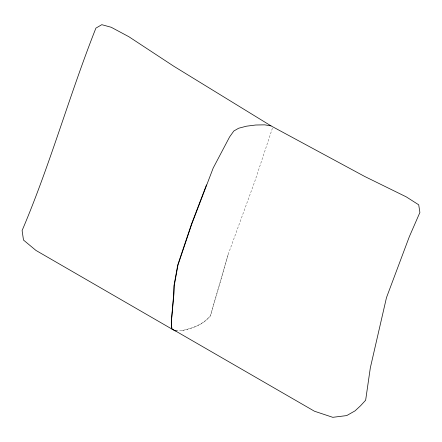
<?xml version="1.0" encoding="UTF-8"?>
<svg xmlns="http://www.w3.org/2000/svg" width="442" height="442" viewBox="0 0 442 442"><rect width="100%" height="100%" fill="white"/><g stroke="black" fill="none" stroke-linecap="round" stroke-linejoin="round"><path stroke-width="0.33" stroke-dasharray="2.21 1.66" d="M272.427 128.18L254.807 181.353L228.127 254.559L210.624 315.715C203.812 324.384 192.607 328.511 182.06 330.693L181.833 330.561C192.38 328.384 203.591 324.257 210.398 315.588L228.127 254.559M175.739 330.848L181.949 330.627"/><path stroke-width="0.66" d="M270.979 125.86L264.67 124.848L255.758 125.009L246.514 126.185L238.625 128.241L233.807 131.025L229.58 136.965L213.199 168.021L191.723 224.188L177.96 265.117L174.225 285.714L173.883 294.278L171.325 322.163L171.839 328.831L314.439 411.215L332.787 417.32L346.705 415.585L355.036 410.867L360.562 405.75L365.644 400.225L370.33 367.838L386.474 297.643L409.32 236.708L419.9 212.458L418.707 204.801L406.259 196.867L364.667 176.452L270.979 125.86L173.933 66.333L128.871 36.719L111.224 27.277L101.804 24.68L95.908 28.128C69.46 94.919 50.305 164.424 22.1 230.536L23.498 240.056L35.973 250.443L175.054 330.876L176.43 330.826M206.464 184.911L191.496 224.061L177.739 264.985L174.004 285.587L173.7 294.173L171.286 322.141L171.827 328.826"/></g></svg>
